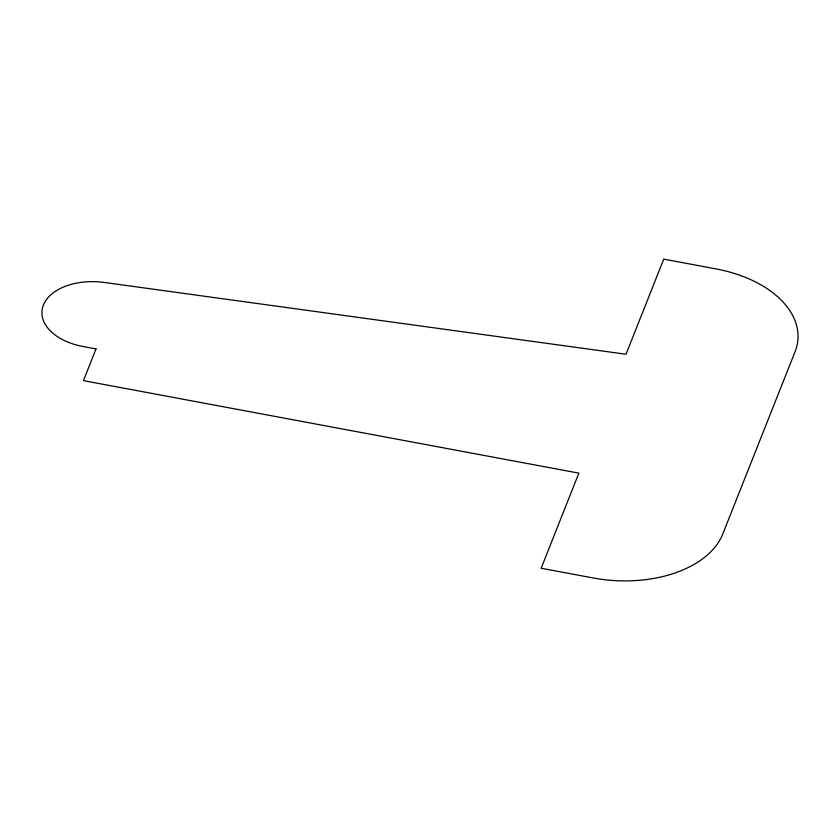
<?xml version="1.0" encoding="UTF-8"?>
<svg xmlns="http://www.w3.org/2000/svg" width="840" height="840" viewBox="0 0 840 840"><rect width="100%" height="100%" fill="white"/><g stroke="black" fill="none" stroke-linecap="round" stroke-linejoin="round"><path stroke-width="1.26" d="M96.023 348.925L83.444 380.635L578.865 473.141L541.149 568.25L593.292 577.983A107.415 66.129 3.5 0 0 722.747 534.051L795.05 351.75A107.415 66.129 3.5 0 0 715.89 268.873L663.747 259.13L626.021 354.249L104.108 282.429A53.708 33.065 3.5 0 0 42.966 306.274A53.708 33.065 3.5 0 0 82.982 346.49L96.023 348.925"/></g></svg>
